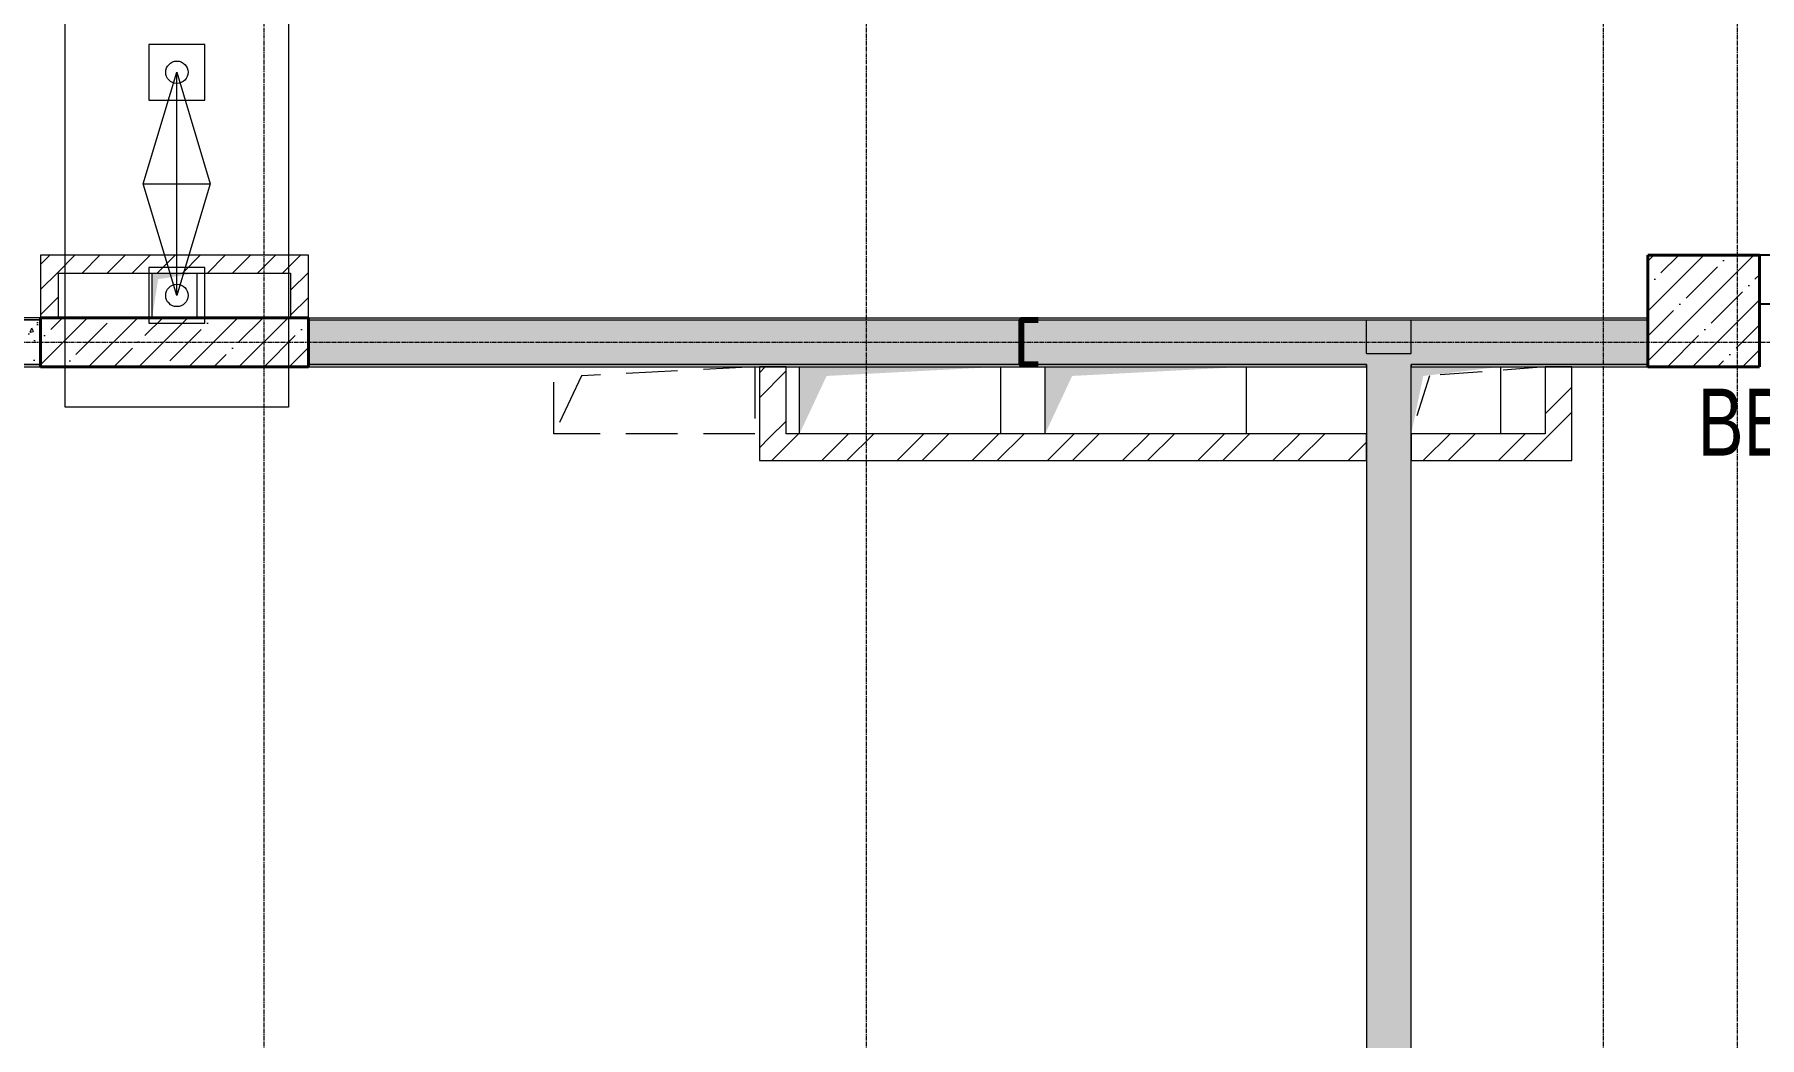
# Model space of a CAD drawing. Header units: millimetres. Extents: x -231292 to 573618, y -153144 to 564035.
# Drawn here: x 125902 to 133629, y 370886 to 375381 of the extents above; entities that cross this region are included whole.
import ezdxf
from ezdxf import colors
from ezdxf.entities.mleader import LeaderData, LeaderLine
from ezdxf.enums import TextEntityAlignment as Align
from ezdxf.math import Vec2, Vec3

# ---------------------------------------------------------------- set-up
doc = ezdxf.new("R2010")
doc.units = ezdxf.units.MM
for name, pattern in [('CENTER2', [28.575, 19.05, -3.175, 3.175, -3.175]), ('HIDDEN', [9.525, 6.35, -3.175]), ('HIDDEN2', [4.7625, 3.175, -1.5875])]:
    doc.linetypes.add(name, pattern=pattern)
doc.layers.get('0').update_dxf_attribs({"color": 250})
doc.layers.get('Defpoints').update_dxf_attribs({"color": 250})
for name, color, linetype, lineweight in [('АР_Витраж марка', 250, 'Continuous', 9), ('АР_Колонны', 250, 'Continuous', 35), ('АР_Стены ЖБ', 250, 'Continuous', 35), ('АР_Стены кирпич', 250, 'Continuous', 20), ('АР_Стены ПЕНОблок', 250, 'Continuous', 20), ('АР_Тонкая', 250, 'Continuous', 5), ('АР_Штриховка', 250, 'Continuous', 0), ('ВК_Шахты', 5, 'Continuous', 9), ('КМ_Фахверки', 250, 'Continuous', 80), ('ОВ_Классы', 250, 'Continuous', 0), ('ОВ_Отопление', 250, 'Continuous', 0), ('ОВ_Шахты', 250, 'Continuous', 5), ('РД_Воронки с кровли', 250, 'Continuous', 18), ('РД_Оси_100', 250, 'Continuous', 0)]:
    doc.layers.add(name, color=color, linetype=linetype, lineweight=lineweight)
doc.layers.add('РД_Витраж_вн', color=250, linetype='Continuous')
doc.layers.add('РД_Проем', color=250, linetype='Continuous', lineweight=0, plot=False)
doc.styles.add('Arial_09', font='ARIALN.TTF', dxfattribs={"width": 0.9})
doc.styles.add('style1', font='ARIALN.TTF')
pattern_1 = [(45, (50428.77, 366201.75), (-112.2532, 112.2532), []), (45, (50541.02, 366201.75), (-112.2532, 112.2532), [198.4375, -39.6875, 0, -39.6875])]
pattern_2 = [(45, (50428.77, 366201.75), (-56.1266, 56.1266), [])]

# ---------------------------------------------------------------- blocks, each defined once
blk = doc.blocks.new('otv пунктир')
at = {"linetype": 'HIDDEN', "ltscale": 0.07}
blk.add_lwpolyline([(0, 0), (0, 1), (1, 1), (1, 0)], close=True, dxfattribs=at)
blk.add_lwpolyline([(0, 1), (0.1346, 0.1366), (1, 0)], dxfattribs=at)
blk = doc.blocks.new('otv')
at = {"linetype": 'Continuous'}
blk.add_lwpolyline([(0, -1), (0, 0), (1, 0), (1, -1)], close=True, dxfattribs=at)
blk.add_solid([(0, -1), (0, 0), (0.1346, -0.1366), (1, 0)], dxfattribs=at)
blk = doc.blocks.new('Ф_пеноблок 200')
at = {"layer": 'КМ_Фахверки'}
blk.add_lwpolyline([(0, -75), (0, 0), (200, 0), (200, -75)], dxfattribs=at)
blk = doc.blocks.new('СОШ_2200_АР_ОСИ_М100_28.05.24')
at = {"layer": 'РД_Оси_100', "linetype": 'CENTER2'}
for p, q in [((79200, -6155), (79200, 139938.679)), ((33000, 7800), (85055, 7800))]:
    blk.add_line(p, q, dxfattribs=at)
for points in [[(76500, 139938.679), (76500, -6155)], [(82500, 139938.679), (82500, -6155)], [(83100, 16208.195), (83100, -6155)]]:
    blk.add_lwpolyline(points, dxfattribs=at)
blk = doc.blocks.new('A$Cd58bfb5e')
at = {"layer": 'РД_Воронки с кровли', "lineweight": 0, "ltscale": 2}
for p, q in [((-500, -0.3), (0, 149.7)), ((0, -150.3), (0, 149.8)), ((0, 149.7), (500, 0.3)), ((500, 0.3), (-500, -0.3)), ((500, 0.3), (0, -150.3)), ((0, -150.3), (-500, -0.3))]:
    blk.add_line(p, q, dxfattribs=at)
at = {"layer": 'РД_Воронки с кровли'}
for points in [[(1000, 500.3), (1000, -499.7), (-1000, -500.3), (-1000, 499.7)], [(625, -125.3), (625, 124.7), (375, 124.7), (375, -125.3)]]:
    blk.add_lwpolyline(points, close=True, dxfattribs=at)
at = {"layer": 'РД_Воронки с кровли', "linetype": 'Continuous', "lineweight": 0}
blk.add_lwpolyline([(-625, -125.3), (-375, -125.3), (-375, 124.7), (-625, 124.7)], close=True, dxfattribs=at)
at = {"layer": 'РД_Воронки с кровли', "lineweight": 0}
for centre in [(-500, 0.3), (500, 0.3)]:
    blk.add_circle(centre, 50, dxfattribs=at)
blk = doc.blocks.new('воронки с кровли')
at = {"layer": 'РД_Воронки с кровли', "lineweight": 70, "rotation": 269.9999999999999}
blk.add_blockref('A$Cd58bfb5e', (-155340.2, 200782.7), dxfattribs=at)
blk = doc.blocks.new('МаркаВитража1')
at = {"layer": 'Defpoints'}
blk.add_circle((0, 0), 3, dxfattribs=at)
at = {"color": 0, "linetype": 'ByBlock', "lineweight": -2, "style": 'Arial_09', "width": 0.9}
blk.add_attdef('АР-ОКНО:НАИМЕНОВАНИЕ', text='', height=3, dxfattribs=at).set_placement((0, 0), align=Align.MIDDLE)

msp = doc.modelspace()

# ---------------------------------------------------------------- hatches: boundary and pattern name
at = {"layer": 'АР_Штриховка', "linetype": 'Continuous', "lineweight": 0, "ltscale": 0.5}
h = msp.add_hatch(dxfattribs=at)
h.set_pattern_fill('ANSI31', color=256, scale=25, angle=-360, style=0)
h.set_pattern_definition(pattern_2)
h.paths.add_polyline_path([(126008.768, 374311.752), (125928.768, 374391.752), (125928.768, 374111.753), (126008.768, 374111.753)], flags=0)
h = msp.add_hatch(dxfattribs=at)
h.set_pattern_fill('ANSI31', color=256, scale=25, style=0)
h.set_pattern_definition([(45, (50428.77, 366201.75), (-56.1266, 56.1266), [])])
h.paths.add_polyline_path([(127048.768, 374311.752), (127128.768, 374391.752), (125928.768, 374391.752), (126008.768, 374311.752)], flags=0)
h = msp.add_hatch(dxfattribs=at)
h.set_pattern_fill('ANSI31', color=256, scale=25, angle=-360, style=0)
h.set_pattern_definition(pattern_2)
h.paths.add_polyline_path([(127128.768, 374391.752), (127048.768, 374311.752), (127048.768, 374111.753), (127128.768, 374111.753)], flags=0)
at = {"layer": 'АР_Штриховка', "linetype": 'Continuous', "lineweight": 5}
h = msp.add_hatch(dxfattribs=at)
h.set_pattern_fill('ANSI35', color=256, scale=25, angle=-360, style=0)
h.set_pattern_definition(pattern_1)
h.paths.add_polyline_path([(133128.768, 374391.753), (133128.768, 373891.753), (133628.768, 373891.753), (133628.768, 374391.753)], flags=0)
h = msp.add_hatch(dxfattribs=at)
h.set_pattern_fill('ANSI35', color=256, scale=25, angle=-360, style=0)
h.set_pattern_definition(pattern_1)
h.paths.add_polyline_path([(133128.768, 374391.752), (133128.768, 373891.752), (133628.768, 373891.752), (133628.768, 374391.752)], flags=0)
at = {"layer": 'АР_Штриховка', "linetype": 'Continuous', "lineweight": 0}
h = msp.add_hatch(dxfattribs=at)
h.set_pattern_fill('AR-CONC', color=256, angle=-315, style=0)
h.set_pattern_definition([(95, (50428.77, 366201.75), (140.09465, 117.55338), [19.05, -209.55]), (40, (50428.77, 366201.75), (-160.01845, 110.17673), [15.24, -167.6406]), (145.45144, (50440.44, 366211.55), (-19.9238, 227.7301), [16.19, -178.09024]), (91.1842, (50392.85, 366237.67), (221.41024, 161.9534), [28.575, -314.325]), (141.63556, (50411.3, 366251.17), (-7.0866, 342.8268), [24.285, -267.1356]), (36.18415, (50392.85, 366237.67), (-7.0866, 342.8268), [22.86, -251.4597]), (66, (50419.79, 366246.65), (179.51998, 34.89515), [19.05, -209.55]), (11, (50419.79, 366246.65), (-86.53993, 173.9412), [15.24, -167.64]), (116.45145, (50434.75, 366249.56), (92.98005, 208.83634), [16.19, -178.08994]), (82.5, (50428.77, 366201.75), (-57.60547, 61.973414), [0, -165.608, 0, -170.18, 0, -168.275]), (52.5, (50428.77, 366201.75), (-23.58973, 118.087), [0, -97.028, 0, -161.798, 0, -64.135]), (12.5, (50388.716, 366161.7), (99.927863, 91.826196), [0, -63.5, 0, -198.12, 0, -262.89]), (2.5, (50370.76, 366143.74), (86.7639, 122.7224), [0, -82.55, 0, -131.572, 0, -186.69])])
h.paths.add_polyline_path([(133627.768, 374381.752), (133627.768, 374181.752), (133628.767, 374181.752), (133628.767, 374381.752)], flags=0)
h.paths.add_polyline_path([(134878.768, 374381.752), (134878.768, 374181.752), (135778.767, 374181.752), (135778.767, 374381.752)], flags=0)
h.paths.add_polyline_path([(138678.767, 374381.752), (138678.767, 374181.752), (144279.453, 374181.752), (144279.453, 374381.752)], flags=0)
h = msp.add_hatch(dxfattribs=at)
h.set_pattern_fill('AR-CONC', color=256, angle=45, style=0)
h.set_pattern_definition([(95, (50428.77, 366201.75), (140.09465, 117.55338), [19.05, -209.55]), (40, (50428.77, 366201.75), (-160.01845, 110.17673), [15.24, -167.6406]), (145.45144, (50440.44, 366211.55), (-19.9238, 227.7301), [16.19, -178.09024]), (91.1842, (50392.85, 366237.67), (221.41024, 161.9534), [28.575, -314.325]), (141.63556, (50411.3, 366251.17), (-7.0866, 342.8268), [24.285, -267.1356]), (36.18415, (50392.85, 366237.67), (-7.0866, 342.8268), [22.86, -251.4597]), (66, (50419.79, 366246.65), (179.51998, 34.89515), [19.05, -209.55]), (11, (50419.79, 366246.65), (-86.53993, 173.9412), [15.24, -167.64]), (116.45145, (50434.75, 366249.56), (92.98005, 208.83634), [16.19, -178.08994]), (82.5, (50428.77, 366201.75), (-57.60547, 61.973414), [0, -165.608, 0, -170.18, 0, -168.275]), (52.5, (50428.77, 366201.75), (-23.58973, 118.087), [0, -97.028, 0, -161.798, 0, -64.135]), (12.5, (50388.716, 366161.7), (99.92786, 91.826196), [0, -63.5, 0, -198.12, 0, -262.89]), (2.5, (50370.76, 366143.74), (86.7639, 122.7224), [0, -82.55, 0, -131.572, 0, -186.69])])
h.paths.add_polyline_path([(122628.767, 374101.746), (122628.768, 373901.746), (123828.768, 373901.749), (123828.767, 374101.749)], flags=0)
h.paths.add_polyline_path([(125078.768, 374101.751), (125078.768, 373901.751), (125929.768, 373901.753), (125929.767, 374101.753)], flags=0)
at = {"layer": 'АР_Штриховка', "linetype": 'Continuous', "lineweight": 5}
h = msp.add_hatch(dxfattribs=at)
h.set_pattern_fill('ANSI35', color=256, scale=25, angle=-360, style=0)
h.set_pattern_definition(pattern_1)
h.paths.add_polyline_path([(125928.768, 374111.753), (125928.768, 373891.753), (127128.768, 373891.753), (127128.768, 374111.753)], flags=0)
at = {"layer": 'АР_Штриховка', "linetype": 'Continuous', "lineweight": 0}
h = msp.add_hatch(dxfattribs=at)
h.set_pattern_fill('AR-CONC', color=256, angle=-315, style=0)
h.set_pattern_definition([(95, (50428.77, 366201.75), (140.09465, 117.55338), [19.05, -209.55]), (40, (50428.77, 366201.75), (-160.01845, 110.17673), [15.24, -167.6406]), (145.45144, (50440.44, 366211.55), (-19.9238, 227.7301), [16.19, -178.09024]), (91.1842, (50392.85, 366237.67), (221.41024, 161.9534), [28.575, -314.325]), (141.63556, (50411.3, 366251.17), (-7.0866, 342.8268), [24.285, -267.1356]), (36.18415, (50392.85, 366237.67), (-7.0866, 342.8268), [22.86, -251.4597]), (66, (50419.79, 366246.65), (179.51998, 34.89515), [19.05, -209.55]), (11, (50419.79, 366246.65), (-86.53993, 173.9412), [15.24, -167.64]), (116.45145, (50434.75, 366249.56), (92.98005, 208.83634), [16.19, -178.08994]), (82.5, (50428.77, 366201.75), (-57.60547, 61.973414), [0, -165.608, 0, -170.18, 0, -168.275]), (52.5, (50428.77, 366201.75), (-23.58973, 118.087), [0, -97.028, 0, -161.798, 0, -64.135]), (12.5, (50388.716, 366161.7), (99.927863, 91.826196), [0, -63.5, 0, -198.12, 0, -262.89]), (2.5, (50370.76, 366143.74), (86.7639, 122.7224), [0, -82.55, 0, -131.572, 0, -186.69])])
h.paths.add_polyline_path([(127128.768, 374101.753), (127128.768, 373901.753), (131868.768, 373901.752), (131935.434, 373951.752), (131868.768, 374101.752)], flags=0)
h.paths.add_polyline_path([(131868.768, 374101.752), (131935.434, 373951.752), (132068.768, 373901.752), (133128.768, 373901.752), (133128.768, 374101.752)], flags=0)
h = msp.add_hatch(dxfattribs=at)
h.set_pattern_fill('AR-CONC', color=256, angle=-315, style=0)
h.set_pattern_definition([(95, (50428.77, 366201.75), (140.09465, 117.55338), [19.05, -209.55]), (40, (50428.77, 366201.75), (-160.01845, 110.17673), [15.24, -167.6406]), (145.45144, (50440.44, 366211.55), (-19.9238, 227.7301), [16.19, -178.09024]), (91.1842, (50392.85, 366237.67), (221.41024, 161.9534), [28.575, -314.325]), (141.63556, (50411.3, 366251.17), (-7.0866, 342.8268), [24.285, -267.1356]), (36.18415, (50392.85, 366237.67), (-7.0866, 342.8268), [22.86, -251.4597]), (66, (50419.79, 366246.65), (179.51998, 34.89515), [19.05, -209.55]), (11, (50419.79, 366246.65), (-86.53993, 173.9412), [15.24, -167.64]), (116.45145, (50434.75, 366249.56), (92.98005, 208.83634), [16.19, -178.08994]), (82.5, (50428.77, 366201.75), (-57.60547, 61.973414), [0, -165.608, 0, -170.18, 0, -168.275]), (52.5, (50428.77, 366201.75), (-23.58973, 118.087), [0, -97.028, 0, -161.798, 0, -64.135]), (12.5, (50388.716, 366161.7), (99.927863, 91.826196), [0, -63.5, 0, -198.12, 0, -262.89]), (2.5, (50370.76, 366143.74), (86.7639, 122.7224), [0, -82.55, 0, -131.572, 0, -186.69])])
h.paths.add_polyline_path([(132068.768, 373901.752), (131935.434, 373951.752), (131868.768, 373901.752), (131868.768, 366301.753), (132068.768, 366301.753)], flags=0)
h = msp.add_hatch(dxfattribs=at)
h.set_pattern_fill('ANSI32', color=256, scale=25, style=0)
h.set_pattern_definition([(45, (50428.77, 366201.75), (-168.3798, 168.3798), []), (45, (50541.02, 366201.75), (-168.3798, 168.3798), [])])
h.paths.add_polyline_path([(129148.768, 373591.753), (129228.768, 373561.753), (129268.768, 373591.753), (129268.768, 373891.752), (129148.768, 373891.752)], flags=0)
h = msp.add_hatch(dxfattribs=at)
h.set_pattern_fill('ANSI32', color=256, scale=25, style=0)
h.set_pattern_definition([(45, (50428.77, 366201.75), (-168.3798, 168.3798), []), (45, (50541.02, 366201.75), (-168.3798, 168.3798), [])])
h.paths.add_polyline_path([(132668.768, 373591.752), (132788.768, 373471.752), (132788.768, 373891.752), (132668.768, 373891.752)], flags=0)
h = msp.add_hatch(dxfattribs=at)
h.set_pattern_fill('ANSI32', color=256, scale=25, style=0)
h.set_pattern_definition([(45, (50428.77, 366201.75), (-168.3798, 168.3798), []), (45, (50541.02, 366201.75), (-168.3798, 168.3798), [])])
h.paths.add_polyline_path([(131868.768, 373471.752), (131868.768, 373591.752), (129268.768, 373591.753), (129228.768, 373561.753), (129268.768, 373471.753)], flags=0)
h.paths.add_polyline_path([(129268.768, 373471.753), (129228.768, 373561.753), (129148.768, 373591.753), (129148.768, 373471.753)], flags=0)
h = msp.add_hatch(dxfattribs=at)
h.set_pattern_fill('ANSI32', color=256, scale=25, style=0)
h.set_pattern_definition([(45, (50428.77, 366201.75), (-168.3798, 168.3798), []), (45, (50541.02, 366201.75), (-168.3798, 168.3798), [])])
h.paths.add_polyline_path([(132788.768, 373471.752), (132668.768, 373591.752), (132068.768, 373591.753), (132068.768, 373471.753)], flags=0)
at = {"layer": 'ОВ_Отопление', "linetype": 'Continuous', "lineweight": 5}
for points in [[(131868.768, 374101.752), (131868.768, 373951.752), (131968.768, 374026.752)], [(131868.768, 373951.752), (132068.768, 373951.752), (131968.768, 374026.752)]]:
    msp.add_hatch(color=256, dxfattribs=at).paths.add_polyline_path(points, flags=0)

# ---------------------------------------------------------------- linework, layer by layer
at = {"layer": 'АР_Колонны', "linetype": 'HIDDEN2', "lineweight": 25}
for p, q in [((133128.768, 374391.753), (133628.768, 374391.753)), ((133128.768, 373891.753), (133128.768, 374391.753)), ((133128.768, 374391.752), (133628.768, 374391.752)), ((133128.768, 373891.752), (133128.768, 374391.752)), ((133628.768, 374391.753), (133628.768, 373891.753)), ((133628.768, 374391.752), (133628.768, 373891.752)), ((125928.768, 374111.753), (127128.768, 374111.753)), ((125928.768, 373891.753), (125928.768, 374111.753)), ((127128.768, 374111.753), (127128.768, 373891.753)), ((127128.768, 373891.753), (125928.768, 373891.753)), ((133628.768, 373891.753), (133128.768, 373891.753)), ((133628.768, 373891.752), (133128.768, 373891.752))]:
    msp.add_line(p, q, dxfattribs=at)
at = {"layer": 'АР_Колонны', "linetype": 'Continuous', "lineweight": 35}
for p, q in [((133128.768, 374391.753), (133128.768, 373891.753)), ((133628.768, 374391.753), (133128.768, 374391.753)), ((133128.768, 374391.752), (133128.768, 373891.752)), ((133628.768, 374391.752), (133128.768, 374391.752)), ((133628.768, 373891.753), (133628.768, 374391.753)), ((133628.768, 373891.752), (133628.768, 374391.752)), ((125928.768, 374111.753), (125928.768, 373891.753)), ((127128.768, 374111.753), (125928.768, 374111.753)), ((127128.768, 373891.753), (127128.768, 374111.753)), ((125928.768, 373891.753), (127128.768, 373891.753)), ((133128.768, 373891.753), (133628.768, 373891.753)), ((133128.768, 373891.752), (133628.768, 373891.752))]:
    msp.add_line(p, q, dxfattribs=at)
at = {"layer": 'АР_Стены ЖБ', "linetype": 'Continuous', "lineweight": 40}
for p, q in [((133128.768, 374391.753), (133128.768, 373891.753)), ((133628.768, 374391.753), (133128.768, 374391.753)), ((133128.768, 374391.752), (133128.768, 373891.752)), ((133628.768, 374391.752), (133128.768, 374391.752)), ((133628.768, 373891.753), (133628.768, 374391.753)), ((133628.768, 373891.752), (133628.768, 374391.752)), ((125928.768, 374111.753), (125928.768, 373891.753)), ((127128.768, 374111.753), (125928.768, 374111.753)), ((127128.768, 373891.753), (127128.768, 374111.753)), ((125928.768, 373891.753), (127128.768, 373891.753)), ((133128.768, 373891.753), (133628.768, 373891.753)), ((133128.768, 373891.752), (133628.768, 373891.752))]:
    msp.add_line(p, q, dxfattribs=at)
at = {"layer": 'АР_Стены кирпич', "linetype": 'Continuous', "lineweight": 20}
for p, q in [((129268.768, 373891.752), (129148.768, 373891.752)), ((129148.768, 373891.752), (129148.768, 373591.753)), ((129268.768, 373591.753), (129268.768, 373891.752)), ((132788.768, 373891.752), (132668.768, 373891.752)), ((132668.768, 373891.752), (132668.768, 373591.752)), ((132788.768, 373471.752), (132788.768, 373891.752)), ((129148.768, 373591.753), (129148.768, 373591.753)), ((129148.768, 373591.753), (129148.768, 373471.753)), ((131868.768, 373591.752), (129268.768, 373591.753)), ((131868.768, 373471.752), (131868.768, 373591.752)), ((132668.768, 373591.752), (132068.768, 373591.753)), ((132068.768, 373591.753), (132068.768, 373471.753)), ((129148.768, 373471.753), (131868.768, 373471.752)), ((132068.768, 373471.753), (132788.768, 373471.752)), ((132788.768, 373471.752), (132788.768, 373471.752))]:
    msp.add_line(p, q, dxfattribs=at)
at = {"layer": 'АР_Стены ПЕНОблок', "linetype": 'Continuous', "lineweight": 20}
for p, q in [((125928.768, 374391.752), (125928.768, 374111.753)), ((127128.768, 374391.752), (125928.768, 374391.752)), ((127128.768, 374111.753), (127128.768, 374391.752)), ((133627.768, 374381.752), (133627.768, 374181.752)), ((133628.767, 374381.752), (133627.768, 374381.752)), ((133628.767, 374181.752), (133628.767, 374381.752)), ((126008.768, 374111.753), (126008.768, 374311.752)), ((126008.768, 374311.752), (127048.768, 374311.752)), ((127048.768, 374311.752), (127048.768, 374111.753)), ((133627.768, 374181.752), (133628.767, 374181.752)), ((125929.767, 374101.753), (125078.768, 374101.751)), ((125928.768, 374111.753), (126008.768, 374111.753)), ((125929.768, 373901.753), (125929.767, 374101.753)), ((127048.768, 374111.753), (127128.768, 374111.753)), ((127128.768, 374101.753), (133128.768, 374101.752)), ((127128.768, 374101.753), (127128.768, 373901.753)), ((133128.768, 373901.752), (133128.768, 374101.752)), ((125078.768, 373901.751), (125929.768, 373901.753)), ((127128.768, 373901.753), (131868.768, 373901.752)), ((131868.768, 373901.752), (131868.768, 366301.753)), ((132068.768, 366301.753), (132068.768, 373901.752)), ((132068.768, 373901.752), (133128.768, 373901.752))]:
    msp.add_line(p, q, dxfattribs=at)
at = {"layer": 'АР_Тонкая', "linetype": 'Continuous', "lineweight": 0}
for p, q in [((133627.768, 374391.752), (133627.768, 374381.752)), ((133628.767, 374391.752), (133627.768, 374391.752)), ((133627.768, 374381.752), (133628.767, 374381.752)), ((133628.767, 374381.752), (133628.767, 374391.752)), ((133627.768, 374181.752), (133627.768, 374171.752)), ((133628.767, 374181.752), (133627.768, 374181.752)), ((133627.768, 374171.752), (133628.767, 374171.752)), ((133628.767, 374171.752), (133628.767, 374181.752)), ((125929.767, 374111.753), (125078.768, 374111.751)), ((125078.768, 374101.751), (125929.767, 374101.753)), ((125929.767, 374101.753), (125929.767, 374111.753)), ((127128.768, 374111.753), (133128.768, 374111.752)), ((127128.768, 374111.753), (127128.768, 374101.753)), ((127128.768, 374101.753), (133128.768, 374101.752)), ((133128.768, 374101.752), (133128.768, 374111.752)), ((125929.768, 373901.753), (125078.768, 373901.751)), ((125078.768, 373891.751), (125929.768, 373891.753)), ((125929.768, 373891.753), (125929.768, 373901.753)), ((127128.768, 373901.753), (127128.768, 373891.753)), ((131868.768, 373901.752), (127128.768, 373901.753)), ((127128.768, 373891.753), (131868.768, 373891.752)), ((131868.768, 373891.752), (131868.768, 373901.752)), ((133128.768, 373901.752), (132068.768, 373901.752)), ((132068.768, 373901.752), (132068.768, 373891.752)), ((132068.768, 373891.752), (133128.768, 373891.752)), ((133128.768, 373891.752), (133128.768, 373901.752))]:
    msp.add_line(p, q, dxfattribs=at)
at = {"layer": 'ОВ_Отопление', "linetype": 'Continuous', "lineweight": 9}
for p, q in [((131868.768, 373951.752), (131868.768, 374101.752)), ((131868.768, 374101.752), (132068.768, 374101.752)), ((132068.768, 373951.752), (132068.768, 374101.752)), ((131868.768, 373951.752), (132068.768, 373951.752))]:
    msp.add_line(p, q, dxfattribs=at)
at = {"layer": 'РД_Витраж_вн', "linetype": 'Continuous', "lineweight": -3}
for p, q in [((134878.767, 374391.752), (133628.767, 374391.752)), ((134878.767, 374171.752), (133628.767, 374171.752))]:
    msp.add_line(p, q, dxfattribs=at)
at = {"layer": 'РД_Проем', "linetype": 'Continuous', "lineweight": 0}
for p, q in [((134878.768, 374391.752), (133628.768, 374391.752)), ((134878.768, 374171.752), (133628.768, 374171.752))]:
    msp.add_line(p, q, dxfattribs=at)

# ---------------------------------------------------------------- block references
at = {"layer": 'АР_Витраж марка', "linetype": 'Continuous', "lineweight": 9, "xscale": 100, "yscale": 100, "zscale": 100}
msp.add_blockref('МаркаВитража1', (134098.812, 373606.752), dxfattribs=at).add_auto_attribs({'АР-ОКНО:НАИМЕНОВАНИЕ': 'ВВ-4.1(45)'})
at = {"layer": 'ВК_Шахты', "xscale": 200, "yscale": 200}
msp.add_blockref('otv', (126428.768, 374311.752), dxfattribs=at)
at = {"layer": 'КМ_Фахверки', "rotation": 90.00000000000001}
msp.add_blockref('Ф_пеноблок 200', (130322.81, 373901.752), dxfattribs=at)
at = {"layer": 'ОВ_Классы', "xscale": 300, "rotation": 270}
for p, yscale in [((128228.768, 373891.752), 900), ((132068.768, 373891.752), 600)]:
    msp.add_blockref('otv пунктир', p, dxfattribs=dict(at, yscale=yscale))
at = {"layer": 'ОВ_Шахты', "yscale": 300, "zscale": 1400}
for p, xscale in [((129328.768, 373891.752), 900), ((130428.768, 373891.752), 900), ((132068.768, 373891.752), 400)]:
    msp.add_blockref('otv', p, dxfattribs=dict(at, xscale=xscale))
at = {"layer": 'РД_Воронки с кровли', "lineweight": 0}
msp.add_blockref('воронки с кровли', (281879.593, 173928.913), dxfattribs=at)
at = {"layer": 'РД_Оси_100'}
msp.add_blockref('СОШ_2200_АР_ОСИ_М100_28.05.24', (50428.768, 366201.753), dxfattribs=at)

# ---------------------------------------------------------------- leaders
at = {"layer": 'РД_Воронки с кровли', "lineweight": 70}
ml = msp.add_multileader_mtext('Standard', dxfattribs=at)
ml.set_content('ВК_Под потолком 4 этажа уйдет в с.у. соседний. ниже опускать не надо.', color=256, style='style1')
ml.set_leader_properties(color=256)
ml.build(insert=Vec2(0, 0))
ml.multileader.update_dxf_attribs({"has_dogleg": 0, "text_left_attachment_type": 6, "text_right_attachment_type": 6, "arrow_head_size": 500, "scale": 100})
ctx = ml.context
ctx.base_point, ctx.scale, ctx.char_height, ctx.arrow_head_size, ctx.landing_gap_size, ctx.plane_origin, ctx.plane_x_axis, ctx.plane_y_axis = Vec3(89976.721, 372153.495), 100, 300, 500, 50, Vec3(64943.192, 362296.395), Vec3(1, 0.00000001), Vec3(-0.00000001, 1)
ctx.left_attachment, ctx.right_attachment = 6, 6
notes = []
notes.append((ctx, [(0, (1, 1, 0), (94475.649, 372153.495), (-1, -0.00000001), 8, [(1, [(102928.768, 377981.754)], 0, [])])]))
ctx.mtext.insert, ctx.mtext.text_direction, ctx.mtext.rotation, ctx.mtext.width, ctx.mtext.defined_height, ctx.mtext.flow_direction = Vec3(90028.768, 372541.694), Vec3(1, 0.00000001), 0.00000001, 4538.94863, 395.157, 5
for ctx, leaders in notes:
    for number, flags, end, landing, length, lines in leaders:
        leader = LeaderData()
        leader.index, (leader.has_last_leader_line, leader.has_dogleg_vector, leader.attachment_direction) = number, flags
        leader.last_leader_point, leader.dogleg_vector, leader.dogleg_length = Vec3(end), Vec3(landing), length
        for number, points, colour, breaks in lines:
            line = LeaderLine()
            line.index, line.vertices, line.color, line.breaks = number, Vec3.list(points), colors.encode_raw_color(colour), breaks
            leader.lines.append(line)
        ctx.leaders.append(leader)

doc.saveas('drawing.dxf')
